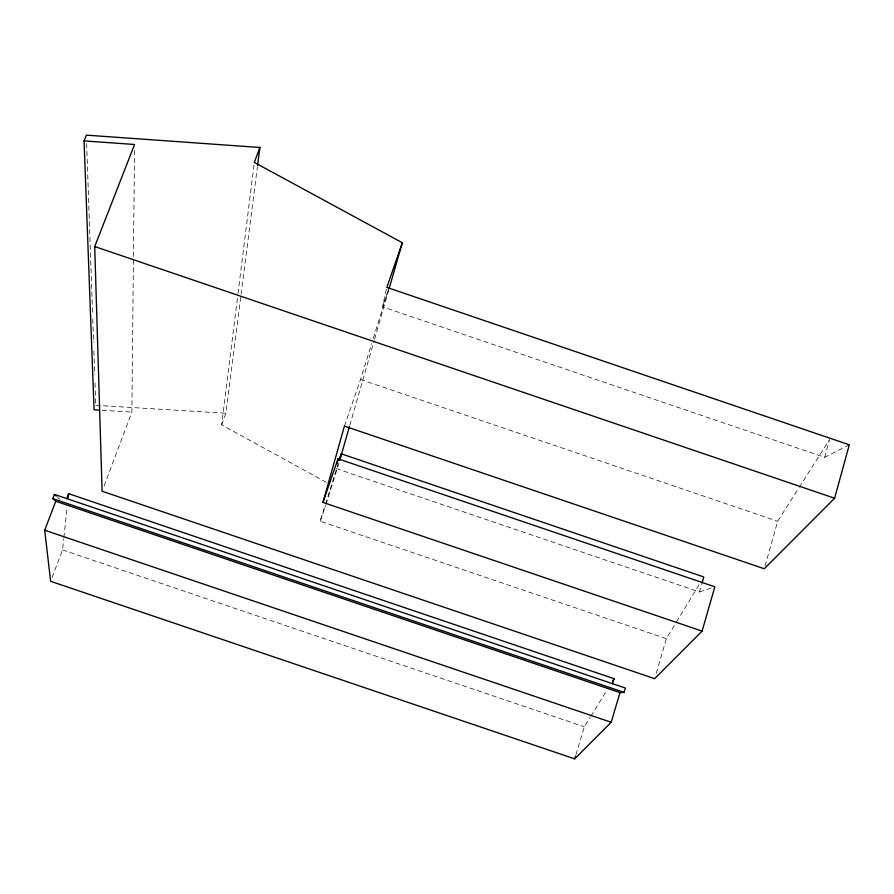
<?xml version="1.0" encoding="UTF-8"?>
<svg xmlns="http://www.w3.org/2000/svg" width="894" height="894" viewBox="0 0 894 894"><rect width="100%" height="100%" fill="white"/><g stroke="black" fill="none" stroke-linecap="round" stroke-linejoin="round"><path stroke-width="0.67" stroke-dasharray="4.47 3.35" d="M104.05 486.034L131.876 412.089L134.525 150.058M52.064 577.524L62.524 549.922L63.709 538.948M63.865 537.573L67.139 507.401M326.355 482.335L221.656 424.851L237.815 295.009M237.994 293.634L254.153 163.792M221.656 424.851L225.88 413.24L240.933 295.59M241.101 294.204L257.394 166.865M849.3 444.799L824.659 457.303L382.453 306.821L386.834 287.387M824.659 457.303L829.632 439.39M765.029 566.114L777.657 521.28L798.454 488.526M339.005 462.857L326.087 504.093M349.811 425.276L374.128 340.726M374.519 339.385L388.801 289.723M336.189 468.579L699.454 591.951L701.622 584.452M656.23 673.338L666.354 638.696L675.719 623.252M575.904 754.849L584.318 726.788L590.118 717.401M344.413 426.08L360.539 379.469L371.658 343.654M373.301 338.345L388.544 289.265L382.453 306.821M666.354 638.696L320.186 521.202L325.148 505.345M325.561 504.026L337.966 464.388M320.186 521.202L325.639 505.412M676.434 622.068L700.192 582.888M590.845 716.228L606.803 690.425M799.191 487.364L828.894 440.563M699.454 591.951L712.283 587.649M95.77 405.317L225.88 413.24M102.162 410.29L131.876 412.089M62.524 549.922L584.318 726.788M360.539 379.469L777.657 521.28M57.227 496.952L60.066 499.522M86.651 143.498L92.563 313.403M92.764 318.968L93.579 342.648M93.87 351.007L94.697 374.675M94.987 383.034L95.714 403.92"/><path stroke-width="1.34" d="M68.19 497.802L68.637 493.689L614.066 678.691L612.524 683.865M257.573 165.479L259.875 147.488L86.36 135.139L84.058 140.906L94.06 409.798L99.457 410.123M337.105 463.684L338.021 458.801L714.854 586.788L702.092 631.108L654.665 678.669L102.095 491.219L94.708 246.543L134.581 144.482L84.058 140.906M702.092 631.108L322.957 502.406L344.413 426.08L764.281 568.752L834.616 498.226L849.3 444.799L386.834 287.387L402.311 242.743L254.321 162.406L259.875 147.488M339.776 460.175L349.431 426.617M389.192 288.382L402.311 242.743M701.991 583.201L703.79 576.954L341.284 453.817L339.161 459.963M624.079 692.381L625.364 688.034L54.4 494.393L52.78 498.628L55.774 501.266L619.978 692.615L624.079 692.381L52.78 498.628M55.774 501.266L44.7 530.22L50.634 581.29L574.697 758.861L611.183 722.274L619.978 692.615M574.697 758.861L575.501 756.179M339.206 460.421L341.284 453.817M322.957 502.406L338.021 458.801M66.715 498.74L68.637 493.689M612.614 681.038L614.066 678.691M44.7 530.22L611.183 722.274M94.708 246.543L834.616 498.226M54.4 494.393L56.288 496.103"/></g></svg>
